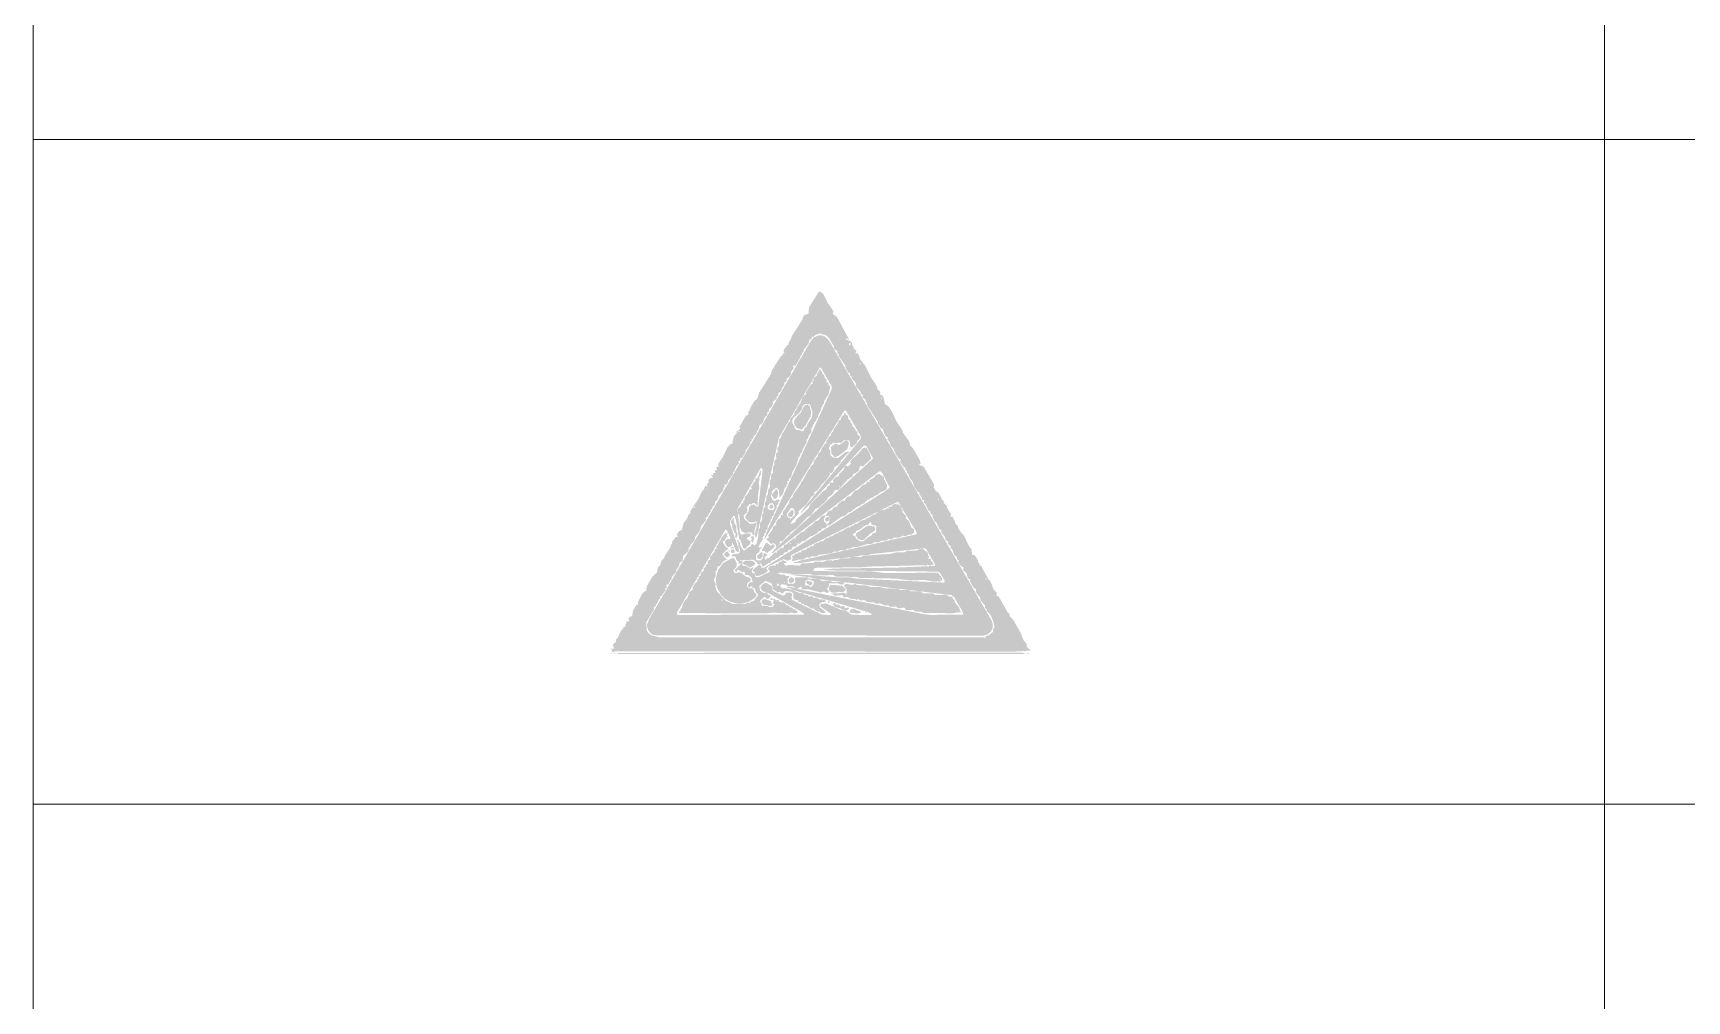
# Model space of a CAD drawing. Header units: metres. Extents: x -1.9 to 50, y -4.7 to 20.4.
# Drawn here: x 34 to 36.736, y -1.626 to -0.024 of the extents above; entities that cross this region are included whole.
import ezdxf

# ---------------------------------------------------------------- set-up
doc = ezdxf.new("R2010")
doc.units = ezdxf.units.M
doc.header["$LTSCALE"] = 0.1
doc.layers.add('LEGENDA', color=7, linetype='Continuous', lineweight=13)
doc.layers.add('SINAL_DEMAIS', color=30, linetype='Continuous', lineweight=25)

# ---------------------------------------------------------------- blocks, each defined once
blk = doc.blocks.new('PICTO_A-3')
at = {"true_color": 0xececbc}
h = blk.add_hatch(color=7, dxfattribs=at)
h.dxf.hatch_style = 1
h.paths.add_polyline_path([(-0.0001, 0.4257), (0.0037, 0.4265), (0.0112, 0.4194), (0.0203, 0.4009), (0.0347, 0.3798), (0.0327, 0.3736), (0.0429, 0.3662), (0.0709, 0.3141), (0.0694, 0.3131), (0.0657, 0.3164), (0.0627, 0.3141), (0.0743, 0.3092), (0.0781, 0.3052), (0.0793, 0.2981), (0.0826, 0.2955), (0.0819, 0.2906), (0.086, 0.2893), (0.0888, 0.2856), (0.0863, 0.2807), (0.093, 0.2794), (0.0979, 0.2657), (0.1096, 0.2509), (0.1246, 0.2212), (0.134, 0.2076), (0.1384, 0.1989), (0.1377, 0.1952), (0.1413, 0.1936), (0.1456, 0.1877), (0.1445, 0.1828), (0.1487, 0.1817), (0.1533, 0.1753), (0.1561, 0.16), (0.1636, 0.1557), (0.1716, 0.1444), (0.1841, 0.1183), (0.1974, 0.0985), (0.1982, 0.0936), (0.2132, 0.0725), (0.2169, 0.0604), (0.2193, 0.0598), (0.2255, 0.0506), (0.2379, 0.029), (0.2406, 0.0192), (0.236, 0.0167), (0.247, 0.013), (0.2604, -0.0093), (0.2724, -0.0304), (0.2709, -0.0366), (0.2736, -0.039), (0.2741, -0.0428), (0.2836, -0.0502), (0.2916, -0.0663), (0.295, -0.0688), (0.2954, -0.0737), (0.3021, -0.0799), (0.3028, -0.0849), (0.3125, -0.0998), (0.311, -0.1062), (0.3162, -0.1059), (0.3243, -0.1245), (0.3284, -0.1274), (0.329, -0.132), (0.3358, -0.143), (0.3429, -0.1506), (0.3548, -0.1753), (0.3607, -0.1828), (0.3625, -0.1964), (0.368, -0.1967), (0.3762, -0.2088), (0.3765, -0.2138), (0.3804, -0.2175), (0.3786, -0.2212), (0.3829, -0.2211), (0.3996, -0.2522), (0.4059, -0.2596), (0.4136, -0.2794), (0.4208, -0.2856), (0.4197, -0.2931), (0.425, -0.2946), (0.4449, -0.3301), (0.4499, -0.3352), (0.4514, -0.3414), (0.4587, -0.3488), (0.4763, -0.3798), (0.4845, -0.3994), (0.4916, -0.4071), (0.4912, -0.4108), (0.4945, -0.4182), (0.4994, -0.4188), (0.4994, -0.4226), (0.4622, -0.4251), (-0.4758, -0.4243), (-0.4833, -0.4248), (-0.487, -0.4278), (-0.4909, -0.4182), (-0.4836, -0.4182), (-0.4872, -0.4095), (-0.4833, -0.404), (-0.4796, -0.4033), (-0.4798, -0.3971), (-0.4746, -0.391), (-0.4687, -0.3773), (-0.4624, -0.3711), (-0.4614, -0.3662), (-0.4563, -0.3662), (-0.4572, -0.3625), (-0.4543, -0.3538), (-0.4477, -0.3525), (-0.4507, -0.3476), (-0.4461, -0.3422), (-0.4412, -0.3414), (-0.4394, -0.3278), (-0.4312, -0.3149), (-0.4273, -0.3141), (-0.4275, -0.3079), (-0.4174, -0.2881), (-0.4139, -0.2839), (-0.407, -0.2807), (-0.4083, -0.277), (-0.4052, -0.2682), (-0.393, -0.2472), (-0.3829, -0.2381), (-0.3803, -0.2249), (-0.375, -0.2212), (-0.3719, -0.21), (-0.3657, -0.2038), (-0.3644, -0.1989), (-0.3511, -0.1791), (-0.3499, -0.1729), (-0.3469, -0.1704), (-0.3467, -0.1654), (-0.3383, -0.1539), (-0.3338, -0.1543), (-0.3354, -0.1481), (-0.3309, -0.1409), (-0.3234, -0.1371), (-0.3202, -0.1221), (-0.311, -0.1097), (-0.3086, -0.1022), (-0.3042, -0.0985), (-0.3027, -0.0911), (-0.2839, -0.0626), (-0.2763, -0.0457), (-0.2728, -0.0428), (-0.2677, -0.0324), (-0.2639, -0.036), (-0.2641, -0.0291), (-0.2602, -0.0254), (-0.2615, -0.0196), (-0.2565, -0.0152), (-0.2512, -0.0143), (-0.2515, -0.0107), (-0.2553, -0.0089), (-0.2503, -0.0073), (-0.2491, -0.0028), (-0.2441, -0.0028), (-0.2458, 0.0031), (-0.2405, 0.0056), (-0.2429, 0.0108), (-0.2367, 0.0129), (-0.238, 0.0192), (-0.2279, 0.0328), (-0.2163, 0.0576), (-0.2094, 0.065), (-0.2045, 0.0664), (-0.2014, 0.0836), (-0.1946, 0.0911), (-0.1945, 0.0951), (-0.1859, 0.1015), (-0.1873, 0.1072), (-0.1728, 0.132), (-0.1662, 0.1357), (-0.1673, 0.1408), (-0.1622, 0.1481), (-0.1606, 0.1543), (-0.1524, 0.1676), (-0.1456, 0.1729), (-0.1414, 0.1865), (-0.1134, 0.2311), (-0.1126, 0.2361), (-0.1042, 0.2509), (-0.0892, 0.2738), (-0.0859, 0.2757), (-0.0855, 0.2796), (-0.0809, 0.2807), (-0.0832, 0.2831), (-0.0824, 0.2893), (-0.0743, 0.2997), (-0.0716, 0.3005), (-0.0713, 0.3055), (-0.0658, 0.3141), (-0.0644, 0.3201), (-0.039, 0.36), (-0.0376, 0.3662), (-0.0335, 0.3714), (-0.0248, 0.3734), (-0.0231, 0.3897)])
h.paths.add_polyline_path([(0.0012, 0.3272), (-0.0087, 0.3231), (-0.0112, 0.32), (-0.0161, 0.3198), (-0.0178, 0.3141), (-0.0223, 0.3123), (-0.0244, 0.303), (-0.0363, 0.2881), (-0.0361, 0.2844), (-0.0392, 0.2819), (-0.04, 0.277), (-0.0432, 0.2745), (-0.0442, 0.2695), (-0.0551, 0.2509), (-0.061, 0.2509), (-0.0595, 0.2448), (-0.0657, 0.2365), (-0.0657, 0.2323), (-0.0696, 0.2249), (-0.0753, 0.2212), (-0.0768, 0.2137), (-0.0818, 0.2112), (-0.0811, 0.2063), (-0.0873, 0.1976), (-0.0891, 0.1914), (-0.0957, 0.1853), (-0.0955, 0.1803), (-0.0993, 0.1778), (-0.0995, 0.1729), (-0.1092, 0.1654), (-0.1078, 0.1617), (-0.1108, 0.1555), (-0.1177, 0.1479), (-0.1178, 0.1431), (-0.1222, 0.1406), (-0.1214, 0.1353), (-0.1282, 0.1283), (-0.1329, 0.1159), (-0.1403, 0.1097), (-0.1433, 0.0985), (-0.1467, 0.096), (-0.1475, 0.0911), (-0.1548, 0.0824), (-0.1554, 0.0787), (-0.1596, 0.0762), (-0.1587, 0.0725), (-0.1624, 0.07), (-0.1623, 0.0651), (-0.1727, 0.0514), (-0.1733, 0.0465), (-0.1816, 0.0328), (-0.1869, 0.0316), (-0.1845, 0.0279), (-0.1906, 0.0242), (-0.1884, 0.02), (-0.1945, 0.0143), (-0.1997, 0.0019), (-0.2032, -0.0019), (-0.2033, -0.0056), (-0.2107, -0.0169), (-0.2144, -0.0195), (-0.2144, -0.0242), (-0.2193, -0.0302), (-0.224, -0.0304), (-0.2219, -0.0353), (-0.2255, -0.0381), (-0.2255, -0.0432), (-0.2373, -0.0576), (-0.2374, -0.0613), (-0.2413, -0.0675), (-0.2458, -0.0713), (-0.2449, -0.0762), (-0.2517, -0.0836), (-0.2516, -0.0874), (-0.2559, -0.0898), (-0.2553, -0.0948), (-0.259, -0.097), (-0.2628, -0.1059), (-0.2679, -0.1084), (-0.2664, -0.1137), (-0.278, -0.1283), (-0.2813, -0.1394), (-0.2927, -0.1543), (-0.2923, -0.158), (-0.2966, -0.1654), (-0.3042, -0.1729), (-0.3036, -0.1769), (-0.3081, -0.1791), (-0.3073, -0.1842), (-0.3118, -0.1914), (-0.3202, -0.1976), (-0.3221, -0.21), (-0.33, -0.2162), (-0.3295, -0.2212), (-0.3364, -0.2311), (-0.3371, -0.2364), (-0.3482, -0.2499), (-0.3482, -0.2546), (-0.3515, -0.2571), (-0.3556, -0.266), (-0.3607, -0.267), (-0.3595, -0.2732), (-0.3625, -0.2757), (-0.3632, -0.2807), (-0.3715, -0.2931), (-0.3755, -0.295), (-0.3746, -0.2993), (-0.3785, -0.3017), (-0.3817, -0.3105), (-0.3852, -0.3141), (-0.3854, -0.3178), (-0.3903, -0.3197), (-0.3892, -0.3253), (-0.4076, -0.355), (-0.4071, -0.3748), (-0.4018, -0.3823), (-0.3953, -0.3865), (-0.3779, -0.3911), (0.3891, -0.3911), (0.3941, -0.3929), (0.3943, -0.3885), (0.4015, -0.3865), (0.4112, -0.3786), (0.4115, -0.3724), (0.4148, -0.3686), (0.4143, -0.36), (0.4085, -0.3439), (0.404, -0.3358), (0.3965, -0.3291), (0.3964, -0.3253), (0.3925, -0.3216), (0.393, -0.3166), (0.3817, -0.3031), (0.3818, -0.298), (0.3709, -0.2844), (0.3715, -0.277), (0.368, -0.276), (0.3631, -0.2696), (0.3572, -0.2584), (0.3579, -0.2546), (0.3519, -0.251), (0.3487, -0.2398), (0.3408, -0.2323), (0.3419, -0.2261), (0.3339, -0.2212), (0.3298, -0.2138), (0.3301, -0.2088), (0.3259, -0.2063), (0.3269, -0.2026), (0.3193, -0.1952), (0.3151, -0.1828), (0.311, -0.1807), (0.3116, -0.1766), (0.3045, -0.1691), (0.306, -0.1654), (0.2999, -0.162), (0.2981, -0.1543), (0.2894, -0.1431), (0.29, -0.138), (0.2851, -0.1357), (0.2777, -0.1196), (0.2739, -0.1171), (0.2688, -0.1059), (0.269, -0.1022), (0.2631, -0.0985), (0.2644, -0.0948), (0.2591, -0.0911), (0.2513, -0.075), (0.2478, -0.0729), (0.2488, -0.0675), (0.2441, -0.0656), (0.2436, -0.0613), (0.2374, -0.0527), (0.2373, -0.0489), (0.2331, -0.0465), (0.2257, -0.0353), (0.222, -0.0242), (0.2144, -0.014), (0.2113, -0.0043), (0.2075, -0.0019), (0.2082, 0.0027), (0.2036, 0.0056), (0.2045, 0.0105), (0.2007, 0.0109), (0.192, 0.0242), (0.1938, 0.0304), (0.1895, 0.0304), (0.1809, 0.0427), (0.1809, 0.0465), (0.1772, 0.0502), (0.1778, 0.0539), (0.17, 0.0613), (0.1659, 0.0725), (0.1621, 0.0762), (0.1634, 0.0812), (0.1598, 0.0824), (0.156, 0.0874), (0.1508, 0.101), (0.1437, 0.1058), (0.1434, 0.1097), (0.1398, 0.1134), (0.14, 0.1171), (0.1139, 0.158), (0.1146, 0.1617), (0.1103, 0.1654), (0.1103, 0.1699), (0.1028, 0.1766), (0.1041, 0.1824), (0.0991, 0.1838), (0.0988, 0.189), (0.0877, 0.2026), (0.0875, 0.2088), (0.0849, 0.2138), (0.0775, 0.2212), (0.0777, 0.2249), (0.0736, 0.2286), (0.0739, 0.2323), (0.0694, 0.2354), (0.0628, 0.2472), (0.0631, 0.2509), (0.0471, 0.2732), (0.0467, 0.2782), (0.0436, 0.2807), (0.0439, 0.2856), (0.0359, 0.2911), (0.0355, 0.2968), (0.0248, 0.3153), (0.0149, 0.3246), (0.0099, 0.3242), (0.0062, 0.327)], flags=16)
h.paths.add_polyline_path([(0.0731, 0.3044), (0.0707, 0.3017), (0.0719, 0.2991), (0.076, 0.3017), (0.0757, 0.3042)], flags=16)
h.paths.add_polyline_path([(-0.2949, -0.0816), (-0.2957, -0.0836), (-0.2937, -0.0857), (-0.2922, -0.0824)], flags=16)
h.paths.add_polyline_path([(-0.1909, 0.096), (-0.1884, 0.0964), (-0.1865, 0.0948), (-0.1896, 0.0936)], flags=16)
h.paths.add_polyline_path([(0.0967, 0.2574), (0.0962, 0.2546), (0.0991, 0.2546), (0.0989, 0.2571)], flags=16)
h.paths.add_polyline_path([(0.3941, -0.2505), (0.3941, -0.2539), (0.3965, -0.2549), (0.3969, -0.2534)], flags=16)
h.paths.add_polyline_path([(0.1487, 0.1761), (0.147, 0.1741), (0.1487, 0.1723), (0.1499, 0.1741)], flags=16)
h.paths.add_polyline_path([(-0.2639, -0.041), (-0.2668, -0.0415), (-0.2639, -0.0429)], flags=16)
h.paths.add_polyline_path([(0.2825, -0.0635), (0.2817, -0.0651), (0.2825, -0.0663), (0.2842, -0.0651)], flags=16)
h.paths.add_polyline_path([(-0.2284, 0.0254), (-0.2312, 0.0242), (-0.228, 0.0242)], flags=16)
h.paths.add_polyline_path([(-0.0005, 0.2398), (0.0037, 0.243), (0.0047, 0.2385), (0.0083, 0.2361), (0.0087, 0.2315), (0.0124, 0.2287), (0.0131, 0.2237), (0.0185, 0.2175), (0.0177, 0.2125), (0.0224, 0.2113), (0.0229, 0.2051), (0.0272, 0.2026), (0.0232, 0.184), (0.0123, 0.1667), (0.0124, 0.1617), (0.0081, 0.158), (0.0085, 0.1543), (0.0057, 0.1518), (0.0049, 0.1456), (-0.0021, 0.1332), (-0.0024, 0.1283), (-0.0058, 0.1258), (-0.0062, 0.1208), (-0.0106, 0.1171), (-0.0182, 0.0998), (-0.0173, 0.0948), (-0.0252, 0.0836), (-0.0246, 0.0799), (-0.0285, 0.0762), (-0.0286, 0.07), (-0.0391, 0.0514), (-0.0396, 0.0465), (-0.0434, 0.0428), (-0.0434, 0.039), (-0.0469, 0.0353), (-0.0545, 0.013), (-0.0618, 0.0019), (-0.0658, -0.013), (-0.0708, -0.0167), (-0.0706, -0.0206), (-0.0755, -0.0229), (-0.0734, -0.0279), (-0.0768, -0.0316), (-0.0768, -0.0357), (-0.0805, -0.0378), (-0.0852, -0.0527), (-0.0929, -0.0615), (-0.0947, -0.0428), (-0.1004, -0.0368), (-0.1115, -0.0465), (-0.1109, -0.0502), (-0.1138, -0.0564), (-0.109, -0.0672), (-0.1041, -0.069), (-0.0954, -0.0645), (-0.0919, -0.0688), (-0.0954, -0.0714), (-0.0955, -0.0762), (-0.0996, -0.0787), (-0.0999, -0.0861), (-0.1063, -0.0973), (-0.1062, -0.1022), (-0.1115, -0.1059), (-0.1104, -0.1097), (-0.1142, -0.1121), (-0.114, -0.1177), (-0.1211, -0.1283), (-0.1213, -0.1357), (-0.1254, -0.1382), (-0.1252, -0.1436), (-0.1293, -0.1456), (-0.1286, -0.1506), (-0.1328, -0.1543), (-0.1323, -0.1592), (-0.1427, -0.1766), (-0.1413, -0.1796), (-0.1341, -0.1766), (-0.1394, -0.184), (-0.1411, -0.1902), (-0.1462, -0.1932), (-0.1485, -0.1976), (-0.1476, -0.2088), (-0.1363, -0.2094), (-0.1318, -0.2026), (-0.1301, -0.1913), (-0.1264, -0.1938), (-0.1214, -0.1939), (-0.1216, -0.1964), (-0.128, -0.2026), (-0.1283, -0.2063), (-0.1264, -0.2077), (-0.1227, -0.2046), (-0.1173, -0.2038), (-0.1041, -0.19), (-0.0989, -0.1914), (-0.0987, -0.1865), (-0.0929, -0.184), (-0.0901, -0.1791), (-0.0843, -0.181), (-0.0818, -0.1725), (-0.0771, -0.1716), (-0.0595, -0.1567), (-0.0558, -0.1582), (-0.055, -0.1543), (-0.0451, -0.1456), (-0.0409, -0.1421), (-0.0372, -0.142), (-0.0223, -0.1283), (-0.0186, -0.1281), (-0.0075, -0.1159), (-0.0025, -0.1158), (0.0068, -0.1047), (0.0168, -0.1022), (0.022, -0.0936), (0.031, -0.0898), (0.0372, -0.0826), (0.0425, -0.0824), (0.0446, -0.078), (0.0556, -0.0675), (0.062, -0.069), (0.0619, -0.0651), (0.0665, -0.0601), (0.0706, -0.0575), (0.0743, -0.0579), (0.085, -0.0452), (0.0942, -0.0409), (0.1041, -0.0308), (0.109, -0.0304), (0.1152, -0.0229), (0.1202, -0.0246), (0.1187, -0.0204), (0.1301, -0.0136), (0.1338, -0.008), (0.1425, -0.0048), (0.1537, -0.0123), (0.1543, -0.018), (0.161, -0.0304), (0.1614, -0.039), (0.1561, -0.044), (0.145, -0.0483), (0.1375, -0.0553), (0.1338, -0.0556), (0.1264, -0.0615), (0.1214, -0.0621), (0.1191, -0.0663), (0.114, -0.0647), (0.1149, -0.0688), (0.1103, -0.0701), (0.1078, -0.0739), (0.0991, -0.0778), (0.0967, -0.081), (0.0917, -0.082), (0.0743, -0.0949), (0.0694, -0.0961), (0.0632, -0.1028), (0.0515, -0.1072), (0.026, -0.1261), (0.0211, -0.1263), (0.0149, -0.1332), (0.0087, -0.1333), (0.0037, -0.1398), (-0.0012, -0.1411), (-0.0033, -0.1444), (-0.0157, -0.1518), (-0.0198, -0.1524), (-0.0335, -0.1634), (-0.0409, -0.1646), (-0.0446, -0.1702), (-0.0511, -0.1691), (-0.0511, -0.1729), (-0.0558, -0.1773), (-0.0626, -0.1766), (-0.0623, -0.1803), (-0.0669, -0.1851), (-0.0712, -0.184), (-0.0743, -0.189), (-0.0818, -0.1909), (-0.0848, -0.1964), (-0.0905, -0.1973), (-0.0967, -0.2038), (-0.1004, -0.2033), (-0.1041, -0.2078), (-0.1115, -0.2105), (-0.1152, -0.2156), (-0.119, -0.2158), (-0.1276, -0.2222), (-0.1338, -0.2241), (-0.1363, -0.216), (-0.1413, -0.2193), (-0.1437, -0.2188), (-0.1505, -0.21), (-0.1561, -0.2078), (-0.1859, -0.2092), (-0.1871, -0.2102), (-0.1811, -0.2113), (-0.1803, -0.2224), (-0.171, -0.2231), (-0.1623, -0.2292), (-0.1549, -0.225), (-0.1549, -0.2285), (-0.1583, -0.2323), (-0.1575, -0.2398), (-0.1524, -0.2391), (-0.15, -0.2485), (-0.1425, -0.2493), (-0.1152, -0.2362), (-0.1205, -0.2286), (-0.116, -0.2237), (-0.1078, -0.2212), (-0.1022, -0.2224), (-0.1016, -0.2172), (-0.0967, -0.2189), (-0.0942, -0.2131), (-0.0892, -0.2123), (-0.0855, -0.2087), (-0.0738, -0.2138), (-0.0826, -0.2162), (-0.0825, -0.2187), (-0.0781, -0.2218), (-0.0669, -0.2199), (-0.0458, -0.2218), (-0.0397, -0.2161), (-0.0149, -0.2158), (-0.0087, -0.2123), (0.0112, -0.213), (0.0186, -0.209), (0.0297, -0.2088), (0.0335, -0.2107), (0.0372, -0.2081), (0.0446, -0.2081), (0.052, -0.2049), (0.0719, -0.2044), (0.0781, -0.2011), (0.0979, -0.2015), (0.1066, -0.1983), (0.1722, -0.1936), (0.1822, -0.1903), (0.202, -0.1904), (0.2094, -0.1866), (0.2305, -0.1863), (0.2379, -0.1825), (0.2466, -0.1826), (0.2577, -0.1914), (0.2576, -0.1976), (0.2604, -0.2001), (0.2587, -0.2063), (0.2652, -0.2056), (0.2645, -0.21), (0.2692, -0.2138), (0.2714, -0.2206), (0.2677, -0.2194), (0.2639, -0.2225), (0.2577, -0.2196), (0.2528, -0.2221), (0.2491, -0.2208), (0.1177, -0.224), (0.0979, -0.226), (-0.0025, -0.2264), (-0.0099, -0.2279), (-0.0138, -0.2323), (-0.0112, -0.2345), (0.0012, -0.2348), (0.1214, -0.235), (0.1574, -0.2393), (0.2813, -0.2384), (0.291, -0.2509), (0.2911, -0.2559), (0.2862, -0.2599), (0.28, -0.2586), (0.2739, -0.2601), (0.2515, -0.256), (0.2119, -0.2563), (0.1809, -0.2524), (0.0967, -0.2507), (0.0892, -0.2487), (0.0384, -0.2474), (0.0335, -0.244), (-0.0112, -0.2451), (-0.0211, -0.2413), (-0.0657, -0.2412), (-0.0917, -0.2383), (-0.0976, -0.241), (-0.0867, -0.2434), (-0.0818, -0.2421), (-0.0781, -0.2464), (-0.0702, -0.246), (-0.0699, -0.2485), (-0.0741, -0.2534), (-0.0741, -0.2633), (-0.0719, -0.2648), (-0.0582, -0.2644), (-0.0557, -0.2596), (-0.057, -0.2509), (-0.0545, -0.2494), (-0.026, -0.2492), (-0.0223, -0.2527), (0, -0.2532), (0.0074, -0.2581), (0.026, -0.2569), (0.0322, -0.2606), (0.0582, -0.2608), (0.0603, -0.2633), (0.0558, -0.2671), (0.0434, -0.2632), (0.0242, -0.2633), (0.0235, -0.2702), (0.0191, -0.277), (0.0238, -0.2819), (0.0223, -0.2857), (0.0198, -0.2865), (0.0112, -0.2827), (0.005, -0.2854), (-0.0223, -0.2783), (-0.0409, -0.2775), (-0.0404, -0.2732), (-0.0421, -0.2715), (-0.0483, -0.2748), (-0.0558, -0.2746), (-0.0607, -0.271), (-0.0743, -0.2709), (-0.0781, -0.2662), (-0.0818, -0.2673), (-0.0855, -0.2651), (-0.0922, -0.2683), (-0.088, -0.2751), (-0.0719, -0.2763), (-0.0458, -0.2862), (-0.0375, -0.2869), (-0.0347, -0.2903), (-0.026, -0.2916), (-0.0235, -0.2951), (-0.0161, -0.2942), (-0.0124, -0.2975), (-0.0037, -0.2978), (0.0012, -0.3014), (0.0136, -0.3022), (0.0171, -0.3067), (0.0074, -0.3081), (0.0002, -0.3141), (0.0037, -0.3214), (0.0153, -0.3302), (0.0157, -0.3327), (0.0136, -0.3341), (0.005, -0.3336), (0.0012, -0.3307), (-0.0037, -0.3303), (-0.0132, -0.3228), (-0.0186, -0.323), (-0.0285, -0.3157), (-0.0338, -0.3154), (-0.036, -0.3116), (-0.0409, -0.3118), (-0.0435, -0.3079), (-0.0484, -0.3079), (-0.05, -0.3055), (-0.0485, -0.303), (-0.0545, -0.3031), (-0.0605, -0.2993), (-0.06, -0.2881), (-0.0657, -0.283), (-0.0793, -0.2816), (-0.0867, -0.2883), (-0.0917, -0.2841), (-0.0967, -0.2854), (-0.109, -0.277), (-0.1099, -0.2683), (-0.1128, -0.263), (-0.1264, -0.2578), (-0.1408, -0.2695), (-0.1391, -0.2807), (-0.1301, -0.2865), (-0.1221, -0.2869), (-0.119, -0.2909), (-0.1152, -0.2907), (-0.1139, -0.2943), (-0.1178, -0.2993), (-0.1214, -0.3004), (-0.1253, -0.2993), (-0.1254, -0.2955), (-0.1301, -0.2965), (-0.1398, -0.3055), (-0.136, -0.3104), (-0.1351, -0.3162), (-0.1214, -0.3171), (-0.1152, -0.3201), (-0.1092, -0.3191), (-0.1051, -0.3141), (-0.1089, -0.3104), (-0.1068, -0.3042), (-0.1078, -0.3022), (-0.114, -0.3036), (-0.1151, -0.3005), (-0.1128, -0.2979), (-0.1078, -0.3009), (-0.1041, -0.2994), (-0.1016, -0.3046), (-0.0967, -0.302), (-0.0929, -0.3077), (-0.0818, -0.3093), (-0.0756, -0.3154), (-0.0702, -0.3166), (-0.0669, -0.3213), (-0.0632, -0.3204), (-0.0607, -0.3249), (-0.0558, -0.3245), (-0.0548, -0.3278), (-0.0508, -0.3291), (-0.0501, -0.3327), (-0.0558, -0.3348), (-0.0644, -0.3328), (-0.0743, -0.3348), (-0.1066, -0.3329), (-0.1264, -0.3345), (-0.3309, -0.334), (-0.3309, -0.3304), (-0.3264, -0.329), (-0.3275, -0.3253), (-0.3244, -0.3228), (-0.3207, -0.3104), (-0.3101, -0.2968), (-0.3061, -0.2844), (-0.2981, -0.2782), (-0.2983, -0.2732), (-0.2912, -0.2619), (-0.2876, -0.2596), (-0.2876, -0.2546), (-0.2842, -0.2522), (-0.2837, -0.2472), (-0.2785, -0.2447), (-0.28, -0.2396), (-0.2715, -0.2336), (-0.2726, -0.2278), (-0.2671, -0.2249), (-0.2683, -0.2212), (-0.2636, -0.2187), (-0.2615, -0.2094), (-0.2564, -0.2076), (-0.2577, -0.2018), (-0.2466, -0.189), (-0.2466, -0.1839), (-0.2416, -0.1815), (-0.2428, -0.1766), (-0.2386, -0.1729), (-0.2356, -0.1654), (-0.2318, -0.1617), (-0.2317, -0.1579), (-0.2218, -0.1454), (-0.2153, -0.1456), (-0.2178, -0.1518), (-0.2139, -0.1543), (-0.2193, -0.1553), (-0.2219, -0.1617), (-0.2278, -0.1654), (-0.22, -0.1778), (-0.2156, -0.1793), (-0.2141, -0.1828), (-0.2193, -0.1853), (-0.2284, -0.1952), (-0.2213, -0.2038), (-0.2164, -0.2063), (-0.2268, -0.2123), (-0.234, -0.2224), (-0.2392, -0.2237), (-0.2405, -0.2323), (-0.2441, -0.2349), (-0.244, -0.2472), (-0.2482, -0.2546), (-0.2442, -0.2646), (-0.2444, -0.272), (-0.2414, -0.2819), (-0.2206, -0.3044), (-0.2032, -0.3126), (-0.1747, -0.3127), (-0.1685, -0.3097), (-0.1623, -0.3097), (-0.1599, -0.3059), (-0.1549, -0.306), (-0.1432, -0.2918), (-0.1493, -0.2831), (-0.1512, -0.2759), (-0.1584, -0.2732), (-0.1559, -0.2683), (-0.1636, -0.2739), (-0.168, -0.2695), (-0.1636, -0.2609), (-0.1563, -0.2608), (-0.1595, -0.2497), (-0.1673, -0.2439), (-0.1747, -0.244), (-0.1747, -0.2385), (-0.1772, -0.2358), (-0.1822, -0.2376), (-0.1859, -0.2335), (-0.1921, -0.2319), (-0.1937, -0.2323), (-0.1933, -0.2372), (-0.1982, -0.2348), (-0.1983, -0.2321), (-0.1841, -0.2175), (-0.1871, -0.216), (-0.1896, -0.2192), (-0.1896, -0.2125), (-0.1945, -0.2088), (-0.197, -0.2004), (-0.2057, -0.1995), (-0.2065, -0.1976), (-0.2032, -0.195), (-0.1896, -0.1933), (-0.1873, -0.1914), (-0.1864, -0.1828), (-0.1905, -0.1766), (-0.1899, -0.1667), (-0.1939, -0.1642), (-0.1921, -0.1609), (-0.1891, -0.1617), (-0.1896, -0.1655), (-0.1857, -0.1667), (-0.1867, -0.1729), (-0.18, -0.184), (-0.176, -0.1862), (-0.1673, -0.1785), (-0.1613, -0.1766), (-0.1598, -0.1716), (-0.1561, -0.1705), (-0.1524, -0.1744), (-0.1469, -0.1691), (-0.1433, -0.153), (-0.1427, -0.1357), (-0.139, -0.132), (-0.1389, -0.1208), (-0.1357, -0.1171), (-0.1336, -0.1072), (-0.1346, -0.1022), (-0.1315, -0.0985), (-0.1307, -0.0874), (-0.1263, -0.0812), (-0.1279, -0.0737), (-0.1245, -0.0688), (-0.124, -0.0576), (-0.12, -0.0527), (-0.1198, -0.0428), (-0.1156, -0.0353), (-0.1165, -0.0204), (-0.1129, -0.0167), (-0.1126, -0.0056), (-0.1081, -0.0019), (-0.1081, 0.0118), (-0.1049, 0.0167), (-0.1051, 0.0266), (-0.1004, 0.0302), (-0.1016, 0.0425), (-0.0969, 0.0465), (-0.0981, 0.0564), (-0.0942, 0.0617), (-0.0941, 0.0762), (-0.0905, 0.0799), (-0.0867, 0.0911), (-0.083, 0.0947), (-0.0718, 0.1171), (-0.0686, 0.1196), (-0.0682, 0.1249), (-0.058, 0.1357), (-0.0572, 0.1431), (-0.0528, 0.1468), (-0.0527, 0.1506), (-0.0428, 0.1642), (-0.0381, 0.1766), (-0.0335, 0.1823), (-0.0293, 0.184), (-0.0307, 0.1877), (-0.0195, 0.2063), (-0.0139, 0.2088), (-0.0161, 0.2139), (-0.0123, 0.2162), (-0.0119, 0.2212), (-0.0044, 0.2286), (-0.005, 0.2326), (0, 0.2361)])
h.paths.add_polyline_path([(-0.0322, 0.1607), (-0.0387, 0.1555), (-0.0401, 0.1481), (-0.0471, 0.1386), (-0.0589, 0.1283), (-0.0631, 0.1221), (-0.0618, 0.1134), (-0.0583, 0.1097), (-0.0571, 0.1035), (-0.052, 0.0986), (-0.0458, 0.0988), (-0.0409, 0.096), (-0.0358, 0.0973), (-0.0347, 0.1025), (-0.0287, 0.1072), (-0.027, 0.1134), (-0.0159, 0.1295), (-0.0156, 0.1444), (-0.0208, 0.1592)], flags=16)
h.paths.add_polyline_path([(-0.026, -0.2542), (-0.0319, -0.2584), (-0.032, -0.2695), (-0.026, -0.2681), (-0.0186, -0.2727), (-0.0128, -0.267), (-0.012, -0.2584)], flags=16)
h.paths.add_polyline_path([(-0.1165, -0.0747), (-0.121, -0.0812), (-0.1205, -0.0874), (-0.1152, -0.0903), (-0.1078, -0.0902), (-0.1051, -0.0861), (-0.1058, -0.0787), (-0.109, -0.0743)], flags=16)
h.paths.add_polyline_path([(0.017, -0.1035), (0.0252, -0.1059), (0.0246, -0.1183), (0.0186, -0.1251), (0.0161, -0.1198), (0.0121, -0.1171), (0.012, -0.1097)], flags=16)
h.paths.add_polyline_path([(-0.0967, -0.2631), (-0.0994, -0.267), (-0.0979, -0.2697), (-0.0939, -0.2683)], flags=16)
h.paths.add_polyline_path([(-0.228, -0.3016), (-0.2299, -0.303), (-0.228, -0.3045), (-0.2261, -0.303)], flags=16)
h.paths.add_polyline_path([(-0.0669, -0.1676), (-0.0683, -0.1691), (-0.0682, -0.1706), (-0.0653, -0.1691)], flags=16)
h.paths.add_polyline_path([(-0.0818, -0.2603), (-0.0832, -0.2621), (-0.0818, -0.2631), (-0.0803, -0.2621)], flags=16)
h.paths.add_polyline_path([(0.2862, -0.2527), (0.285, -0.2546), (0.2862, -0.2556), (0.2877, -0.2546)], flags=16)
h.paths.add_polyline_path([(-0.1413, -0.212), (-0.1437, -0.2138), (-0.1407, -0.2138)], flags=16)
h.paths.add_polyline_path([(0, -0.3239), (-0.0008, -0.3253), (0, -0.3258), (0.0011, -0.3253)], flags=16)
h.paths.add_polyline_path([(-0.1152, -0.2434), (-0.1159, -0.2447), (-0.1152, -0.2461), (-0.1146, -0.2447)], flags=16)
h.paths.add_polyline_path([(0.0593, 0.1394), (0.0637, 0.1394), (0.0634, 0.1357), (0.0682, 0.1328), (0.0706, 0.1239), (0.0749, 0.1208), (0.0753, 0.1159), (0.0794, 0.1134), (0.0786, 0.1097), (0.0855, 0.1019), (0.087, 0.0973), (0.0907, 0.0948), (0.0908, 0.0898), (0.0973, 0.0824), (0.0948, 0.0762), (0.0911, 0.0737), (0.0902, 0.0688), (0.0867, 0.065), (0.0768, 0.0569), (0.0736, 0.0626), (0.0729, 0.0725), (0.0706, 0.0745), (0.0595, 0.0746), (0.052, 0.0674), (0.0483, 0.0691), (0.0384, 0.0674), (0.0335, 0.0695), (0.0297, 0.0643), (0.0241, 0.0651), (0.0267, 0.0626), (0.0233, 0.0551), (0.0273, 0.0502), (0.0273, 0.039), (0.0347, 0.0335), (0.0458, 0.033), (0.0632, 0.0469), (0.0706, 0.0479), (0.0717, 0.0465), (0.057, 0.0328), (0.0556, 0.0291), (0.0516, 0.0279), (0.0523, 0.0242), (0.0458, 0.0163), (0.0372, 0.0112), (0.0349, 0.0031), (0.031, -0.0022), (0.0285, -0.0033), (0.0251, -0.0006), (0.0271, -0.0056), (0.0161, -0.0209), (0.0062, -0.0304), (-0.0033, -0.044), (-0.0105, -0.0477), (-0.0104, -0.0539), (-0.0173, -0.0585), (-0.0287, -0.0762), (-0.0483, -0.0936), (-0.0473, -0.0985), (-0.0633, -0.1159), (-0.0669, -0.1241), (-0.0554, -0.1183), (-0.0533, -0.1127), (-0.0244, -0.0861), (-0.0198, -0.076), (0.0099, -0.046), (0.0186, -0.0407), (0.0192, -0.0353), (0.0257, -0.0316), (0.0257, -0.0279), (0.0285, -0.0247), (0.0347, -0.0261), (0.0333, -0.0204), (0.0359, -0.0167), (0.0409, -0.0118), (0.0471, -0.0103), (0.0473, -0.0056), (0.0578, 0.0043), (0.062, 0.0137), (0.0657, 0.0146), (0.0682, 0.0123), (0.0755, 0.018), (0.0743, 0.0231), (0.0768, 0.0284), (0.0917, 0.0416), (0.1041, 0.0565), (0.1122, 0.0576), (0.1202, 0.0436), (0.1238, 0.0316), (0.1041, 0.0122), (0.0991, 0.0148), (0.0961, 0.0105), (0.0958, 0.0043), (0.0891, -0.0019), (0.0818, -0.0049), (0.0794, -0.0105), (0.0682, -0.0182), (0.0458, -0.0431), (0.0397, -0.0423), (0.0299, -0.0551), (0.0211, -0.0604), (0.0198, -0.0651), (0.0124, -0.0728), (0, -0.0844), (-0.0074, -0.0872), (-0.0183, -0.1022), (-0.0273, -0.1073), (-0.052, -0.1331), (-0.0669, -0.1429), (-0.0684, -0.1468), (-0.0756, -0.1518), (-0.0848, -0.1629), (-0.0937, -0.1654), (-0.0918, -0.1691), (-0.1006, -0.1778), (-0.1024, -0.1716), (-0.1078, -0.1682), (-0.1128, -0.1706), (-0.1231, -0.1605), (-0.1235, -0.158), (-0.1179, -0.1555), (-0.12, -0.1506), (-0.1088, -0.1357), (-0.109, -0.1317), (-0.1041, -0.1268), (-0.1001, -0.1258), (-0.1015, -0.1208), (-0.0967, -0.1124), (-0.0899, -0.1084), (-0.0899, -0.1022), (-0.0843, -0.1026), (-0.0858, -0.0985), (-0.0834, -0.0911), (-0.0794, -0.0886), (-0.0781, -0.0837), (-0.0721, -0.0774), (-0.0683, -0.0651), (-0.0618, -0.0589), (-0.0608, -0.0539), (-0.0439, -0.0304), (-0.0423, -0.0242), (-0.0389, -0.0217), (-0.0239, 0.0056), (-0.0206, 0.0081), (-0.0198, 0.013), (-0.0124, 0.0185), (-0.0125, 0.0242), (-0.0022, 0.0378), (-0.0016, 0.0428), (0.0051, 0.0489), (0.0059, 0.0539), (0.0142, 0.0663), (0.0186, 0.0684), (0.0169, 0.0725), (0.0209, 0.0762), (0.0209, 0.0799), (0.0294, 0.0874), (0.0285, 0.0912), (0.0334, 0.0948), (0.0356, 0.1022), (0.0434, 0.1121), (0.0471, 0.1209), (0.0525, 0.1245), (0.052, 0.1285), (0.0602, 0.1357)])
h.paths.add_polyline_path([(-0.0657, -0.0851), (-0.0769, -0.101), (-0.0725, -0.1072), (-0.0682, -0.1097), (-0.0669, -0.1136), (-0.0661, -0.1097), (-0.0565, -0.1022), (-0.0578, -0.0898), (-0.0612, -0.0861)], flags=16)
h.paths.add_polyline_path([(0.0818, 0.0663), (0.0796, 0.0651), (0.0818, 0.064)], flags=16)
h.paths.add_polyline_path([(0.0483, -0.0329), (0.0472, -0.0353), (0.0483, -0.0361), (0.0494, -0.0353)], flags=16)
h.paths.add_polyline_path([(0.1777, -0.0762), (0.1884, -0.0768), (0.1947, -0.0836), (0.1948, -0.0874), (0.1982, -0.0911), (0.1971, -0.0948), (0.2057, -0.1034), (0.2055, -0.1097), (0.2133, -0.1171), (0.2189, -0.132), (0.2244, -0.1357), (0.2255, -0.1436), (0.2194, -0.1481), (0.2119, -0.1486), (0.2057, -0.1518), (0.1983, -0.1511), (0.1896, -0.1556), (0.1772, -0.1552), (0.1735, -0.1595), (0.1636, -0.159), (0.1586, -0.1631), (0.1487, -0.163), (0.14, -0.1667), (0.1314, -0.1661), (0.1264, -0.1701), (0.1128, -0.1711), (0.0905, -0.178), (0.0793, -0.1781), (0.0743, -0.1819), (0.0669, -0.1817), (0.0632, -0.1854), (0.0496, -0.1852), (0.0446, -0.1888), (0.0372, -0.1882), (0.0297, -0.1924), (0, -0.1962), (-0.0062, -0.2), (-0.0173, -0.2), (-0.0223, -0.2036), (-0.0273, -0.2013), (-0.0384, -0.2079), (-0.0483, -0.2078), (-0.062, -0.2112), (-0.0641, -0.21), (-0.0617, -0.2038), (-0.0641, -0.1976), (-0.0595, -0.1987), (-0.0558, -0.1936), (-0.052, -0.1938), (-0.0483, -0.1903), (-0.0434, -0.191), (-0.0411, -0.1865), (-0.0297, -0.1834), (-0.026, -0.1787), (-0.0223, -0.1798), (-0.0186, -0.1751), (-0.0136, -0.1761), (-0.0112, -0.1716), (-0.005, -0.1683), (0, -0.1675), (0.0037, -0.164), (0.0085, -0.1642), (0.0183, -0.1568), (0.0224, -0.1568), (0.026, -0.1527), (0.031, -0.1525), (0.0406, -0.1456), (0.0447, -0.1456), (0.0471, -0.142), (0.0533, -0.1412), (0.0694, -0.1308), (0.0743, -0.131), (0.0768, -0.1274), (0.0818, -0.127), (0.0855, -0.123), (0.0895, -0.1233), (0.0987, -0.1159), (0.1111, -0.1121), (0.1128, -0.1094), (0.119, -0.1082), (0.1264, -0.102), (0.1326, -0.1007), (0.1413, -0.0934), (0.1512, -0.0898), (0.1561, -0.0899), (0.1599, -0.086), (0.166, -0.0877), (0.1636, -0.0836), (0.1705, -0.0824)])
h.paths.add_polyline_path([(0.1227, -0.1182), (0.1152, -0.1253), (0.109, -0.1266), (0.0967, -0.1365), (0.088, -0.1398), (0.0863, -0.1444), (0.0809, -0.1468), (0.0805, -0.1506), (0.0855, -0.1513), (0.0884, -0.158), (0.0967, -0.164), (0.1053, -0.164), (0.1186, -0.153), (0.1239, -0.151), (0.1264, -0.1461), (0.1351, -0.143), (0.1363, -0.1277), (0.1252, -0.1253)], flags=16)
h.paths.add_polyline_path([(0.0625, -0.2646), (0.0805, -0.2674), (0.0855, -0.265), (0.0917, -0.2678), (0.1115, -0.2684), (0.1227, -0.2721), (0.1425, -0.272), (0.1549, -0.2752), (0.1859, -0.2762), (0.1921, -0.2792), (0.2119, -0.2791), (0.2181, -0.2826), (0.2404, -0.2825), (0.2454, -0.287), (0.2701, -0.2872), (0.2751, -0.2915), (0.3011, -0.2904), (0.3086, -0.2954), (0.3167, -0.2955), (0.3162, -0.3005), (0.3209, -0.3027), (0.3209, -0.308), (0.3321, -0.3209), (0.3327, -0.3265), (0.3358, -0.3311), (0.3392, -0.3327), (0.3383, -0.3342), (0.3346, -0.3315), (0.316, -0.3343), (0.2478, -0.3337), (0.2416, -0.3309), (0.2287, -0.3302), (0.223, -0.3269), (0.2057, -0.3264), (0.202, -0.3209), (0.1871, -0.3231), (0.1822, -0.3184), (0.1685, -0.3192), (0.1648, -0.3158), (0.1549, -0.3155), (0.145, -0.311), (0.1351, -0.3118), (0.1289, -0.3086), (0.1152, -0.308), (0.1078, -0.3032), (0.0991, -0.3044), (0.0929, -0.3009), (0.0892, -0.3033), (0.0855, -0.3006), (0.0743, -0.3001), (0.0682, -0.296), (0.0582, -0.2967), (0.0558, -0.2914), (0.0372, -0.293), (0.0335, -0.2897), (0.0252, -0.2881), (0.0595, -0.2863), (0.0644, -0.2876), (0.0662, -0.2906), (0.0655, -0.277), (0.0595, -0.2695)])
h.paths.add_polyline_path([(-0.1389, 0.0019), (-0.1362, 0.0019), (-0.1377, -0.0019), (-0.1366, -0.0056), (-0.141, -0.013), (-0.1401, -0.018), (-0.1422, -0.0266), (-0.1406, -0.0378), (-0.1431, -0.0465), (-0.145, -0.0799), (-0.1524, -0.0737), (-0.1561, -0.0741), (-0.1599, -0.0777), (-0.1648, -0.0758), (-0.1672, -0.0812), (-0.1714, -0.0824), (-0.1689, -0.0874), (-0.1697, -0.0948), (-0.1777, -0.1035), (-0.1764, -0.1109), (-0.1641, -0.1221), (-0.1549, -0.123), (-0.1499, -0.1198), (-0.1475, -0.1219), (-0.1528, -0.1406), (-0.1514, -0.1481), (-0.1549, -0.1504), (-0.1586, -0.1437), (-0.166, -0.1428), (-0.1747, -0.1446), (-0.1826, -0.1406), (-0.1874, -0.1295), (-0.1871, -0.1097), (-0.1883, -0.1022), (-0.191, -0.0985), (-0.1911, -0.0874), (-0.184, -0.0799), (-0.1832, -0.075), (-0.1784, -0.0727), (-0.179, -0.0688), (-0.175, -0.0663), (-0.176, -0.0613), (-0.1651, -0.0477), (-0.1645, -0.0428), (-0.158, -0.0403), (-0.1611, -0.035), (-0.1574, -0.0327), (-0.1562, -0.0279), (-0.1499, -0.0207), (-0.1499, -0.0162), (-0.1442, -0.013)])
h.paths.add_polyline_path([(-0.4732, -0.4281), (0.482, -0.4274), (0.4872, -0.4306), (-0.4776, -0.4306)])
h.paths.add_polyline_path([(-0.2012, -0.1084), (-0.1994, -0.1097), (-0.2012, -0.1134), (-0.1989, -0.1233), (-0.1954, -0.127), (-0.1951, -0.1406), (-0.1918, -0.1468), (-0.1945, -0.1562), (-0.1983, -0.1543), (-0.1963, -0.1468), (-0.2, -0.1431), (-0.2045, -0.1319), (-0.2049, -0.1233), (-0.2086, -0.1208), (-0.2057, -0.1134)])
h.paths.add_polyline_path([(0.0305, -0.3129), (0.0372, -0.3098), (0.0409, -0.3144), (0.0471, -0.3135), (0.0508, -0.318), (0.0595, -0.3169), (0.062, -0.3229), (0.0694, -0.3201), (0.0716, -0.3228), (0.0669, -0.3264), (0.0558, -0.3262), (0.052, -0.3228), (0.0371, -0.3191), (0.0348, -0.3141)])
h.paths.add_polyline_path([(0.0757, -0.3253), (0.0843, -0.3241), (0.088, -0.3274), (0.0967, -0.3287), (0.0994, -0.3327), (0.0917, -0.335), (0.0781, -0.3329), (0.0743, -0.334), (0.0724, -0.329)])
h.paths.add_polyline_path([(-0.1602, -0.153), (-0.1549, -0.1522), (-0.1526, -0.1555), (-0.1561, -0.1685), (-0.1605, -0.1617), (-0.1582, -0.158), (-0.1607, -0.1555)])
h.paths.add_polyline_path([(-0.2095, -0.1803), (-0.2032, -0.1769), (-0.2007, -0.1807), (-0.2084, -0.1815)])
h.paths.add_polyline_path([(0.021, -0.3067), (0.0248, -0.3061), (0.0262, -0.3079), (0.0223, -0.3109)])
h.paths.add_polyline_path([(-0.2137, -0.1853), (-0.2119, -0.1843), (-0.2107, -0.1884), (-0.2131, -0.1885)])
h.paths.add_polyline_path([(0.4913, -0.4306), (0.4946, -0.4281), (0.4964, -0.4306)])
h.paths.add_polyline_path([(-0.4934, -0.4306), (-0.4895, -0.429), (-0.4885, -0.4306)])
h.paths.add_polyline_path([(-0.4848, -0.4306), (-0.482, -0.4286), (-0.4803, -0.4306)])
h.paths.add_polyline_path([(0.0711, 0.0551), (0.0738, 0.0551), (0.0737, 0.0539), (0.0706, 0.053)])
h.paths.add_polyline_path([(0.1102, -0.3315), (0.1126, -0.3327), (0.112, -0.334), (0.109, -0.3331)])
h.paths.add_polyline_path([(0.1847, -0.0737), (0.1871, -0.0736), (0.1859, -0.0757)])
h.paths.add_polyline_path([(-0.2132, -0.2026), (-0.2103, -0.2026), (-0.2119, -0.2039)])
at = {"true_color": 0x1c1c1c}
h = blk.add_hatch(color=7, dxfattribs=at)
h.dxf.hatch_style = 1
h.paths.add_polyline_path([(-0.0009, 0.3228), (0.0062, 0.3231), (0.0149, 0.3196), (0.0242, 0.3104), (0.4075, -0.3501), (0.4109, -0.3587), (0.4106, -0.3699), (0.4064, -0.3778), (0.3978, -0.3849), (0.3891, -0.387), (-0.3792, -0.3869), (-0.3916, -0.3854), (-0.399, -0.3801), (-0.4036, -0.3736), (-0.4064, -0.3625), (-0.4021, -0.3501), (-0.0186, 0.3102), (-0.012, 0.3178)])
h.paths.add_polyline_path([(0.0025, 0.247), (-0.0942, 0.0812), (-0.1475, -0.1553), (-0.1499, -0.155), (-0.1508, -0.1506), (-0.1502, -0.1394), (-0.1471, -0.1307), (-0.1473, -0.1171), (-0.1549, -0.1193), (-0.1648, -0.1187), (-0.1722, -0.111), (-0.1742, -0.1059), (-0.1662, -0.0923), (-0.164, -0.0812), (-0.1537, -0.0767), (-0.1462, -0.0826), (-0.1431, -0.0812), (-0.1329, 0.0043), (-0.1351, 0.0097), (-0.138, 0.0081), (-0.1923, -0.0874), (-0.1864, -0.1456), (-0.1822, -0.1485), (-0.171, -0.1452), (-0.1611, -0.146), (-0.1623, -0.1523), (-0.1696, -0.1555), (-0.1709, -0.158), (-0.1614, -0.1642), (-0.1618, -0.1691), (-0.1747, -0.1824), (-0.1791, -0.1803), (-0.1841, -0.1642), (-0.1883, -0.158), (-0.1964, -0.1121), (-0.1995, -0.1037), (-0.202, -0.1035), (-0.2094, -0.1159), (-0.2103, -0.1221), (-0.1889, -0.184), (-0.1894, -0.189), (-0.1921, -0.1899), (-0.1953, -0.1877), (-0.2045, -0.1668), (-0.2062, -0.1741), (-0.2094, -0.1775), (-0.2156, -0.1773), (-0.2198, -0.1729), (-0.222, -0.1667), (-0.2203, -0.1617), (-0.2156, -0.1583), (-0.2094, -0.1588), (-0.2089, -0.1568), (-0.217, -0.1382), (-0.2206, -0.1363), (-0.3353, -0.3327), (-0.3358, -0.3365), (-0.3321, -0.3383), (-0.0355, -0.3377), (-0.0355, -0.3352), (-0.0397, -0.3319), (-0.1189, -0.2869), (-0.1264, -0.2855), (-0.1345, -0.2807), (-0.1378, -0.2757), (-0.1376, -0.2708), (-0.1301, -0.2638), (-0.1252, -0.2624), (-0.1115, -0.2694), (-0.109, -0.2811), (-0.0855, -0.2925), (-0.0818, -0.2922), (-0.0768, -0.2859), (-0.0663, -0.2856), (-0.0633, -0.2893), (-0.0644, -0.298), (-0.0626, -0.303), (0.0074, -0.3377), (0.026, -0.3383), (0.0292, -0.3364), (0.0032, -0.3178), (0.0047, -0.3129), (0.0136, -0.3111), (0.0198, -0.3121), (0.0533, -0.3268), (0.0644, -0.3278), (0.0768, -0.3379), (0.1214, -0.3384), (0.1263, -0.3364), (0.114, -0.331), (-0.0632, -0.2787), (-0.0682, -0.2752), (-0.0763, -0.2732), (-0.0706, -0.2717), (-0.0508, -0.2754), (-0.0434, -0.2785), (0.2466, -0.3363), (0.2627, -0.3382), (0.3402, -0.3377), (0.3413, -0.3352), (0.3396, -0.3302), (0.32, -0.2968), (0.3147, -0.2916), (-0.0124, -0.2522), (-0.0223, -0.2491), (-0.0679, -0.2435), (-0.0558, -0.242), (0.0372, -0.249), (0.0706, -0.2494), (0.0905, -0.2525), (0.2962, -0.262), (0.2974, -0.2571), (0.2862, -0.2389), (0.2813, -0.2359), (0.0322, -0.2332), (0.0099, -0.2311), (0.0384, -0.2287), (0.1822, -0.2265), (0.2739, -0.2224), (0.275, -0.22), (0.2717, -0.2138), (0.2538, -0.1828), (0.2503, -0.1808), (0.1264, -0.1941), (0.1152, -0.1969), (0.0979, -0.1975), (0.0917, -0.1999), (0.0037, -0.2099), (-0.0074, -0.2096), (-0.0446, -0.2157), (-0.0601, -0.215), (-0.0582, -0.2129), (-0.052, -0.2132), (-0.0446, -0.2099), (0.2292, -0.1479), (0.2313, -0.1456), (0.2305, -0.142), (0.1871, -0.0703), (-0.0644, -0.1962), (-0.0671, -0.1989), (-0.0651, -0.2051), (-0.0682, -0.2086), (-0.0756, -0.2099), (-0.083, -0.2063), (-0.119, -0.2233), (-0.1243, -0.2286), (-0.1211, -0.2323), (-0.1214, -0.2358), (-0.1276, -0.2402), (-0.14, -0.2453), (-0.1475, -0.2462), (-0.1499, -0.2445), (-0.1512, -0.238), (-0.1561, -0.2342), (-0.1553, -0.2311), (-0.1413, -0.2198), (-0.1388, -0.22), (-0.1351, -0.2265), (-0.1289, -0.2266), (0.1586, -0.0443), (0.1678, -0.0366), (0.149, -0.0019), (0.1462, 0.001), (0.1425, 0.0008), (-0.1078, -0.1914), (-0.1122, -0.1927), (-0.1029, -0.181), (0.1282, 0.0316), (0.1121, 0.0613), (0.1066, 0.0624), (-0.0273, -0.083), (-0.0448, -0.0998), (-0.0347, -0.0846), (0.0987, 0.0774), (0.0986, 0.0849), (0.0643, 0.1444), (0.0607, 0.1454), (-0.1301, -0.1626), (-0.1238, -0.1431), (0.0306, 0.1964), (0.0303, 0.2026), (0.005, 0.2462)], flags=16)
h.paths.add_polyline_path([(-0.2051, -0.2038), (-0.1995, -0.205), (-0.1938, -0.2162), (-0.195, -0.2249), (-0.2015, -0.2323), (-0.2007, -0.2372), (-0.197, -0.2398), (-0.1896, -0.2375), (-0.1846, -0.2383), (-0.1722, -0.2479), (-0.1625, -0.2509), (-0.1605, -0.2571), (-0.1683, -0.2621), (-0.1703, -0.2695), (-0.1648, -0.2758), (-0.1586, -0.275), (-0.1549, -0.2768), (-0.1527, -0.2844), (-0.147, -0.2906), (-0.1478, -0.2943), (-0.1546, -0.3005), (-0.1676, -0.3079), (-0.1809, -0.3113), (-0.1933, -0.3115), (-0.2107, -0.3068), (-0.2206, -0.3012), (-0.2308, -0.2918), (-0.2416, -0.272), (-0.2438, -0.2534), (-0.2383, -0.2323), (-0.2268, -0.2162)])
h.paths.add_polyline_path([(-0.0313, 0.158), (-0.026, 0.1587), (-0.0219, 0.1555), (-0.0185, 0.1431), (-0.0193, 0.132), (-0.0322, 0.1084), (-0.0409, 0.0994), (-0.0533, 0.1043), (-0.0582, 0.1134), (-0.0585, 0.1196), (-0.0563, 0.1258), (-0.0429, 0.1394), (-0.0359, 0.1543)])
h.paths.add_polyline_path([(0.0621, 0.0737), (0.0669, 0.0735), (0.0714, 0.0688), (0.0673, 0.0539), (0.0471, 0.0382), (0.0372, 0.0347), (0.03, 0.0428), (0.0285, 0.0592), (0.0384, 0.0662), (0.0496, 0.0638)])
h.paths.add_polyline_path([(0.1152, -0.127), (0.1314, -0.1291), (0.134, -0.1332), (0.1321, -0.1394), (0.1214, -0.1459), (0.1078, -0.1599), (0.1016, -0.1617), (0.0929, -0.1586), (0.0876, -0.1506), (0.088, -0.1456)])
h.paths.add_polyline_path([(0.0276, -0.267), (0.0545, -0.269), (0.0632, -0.2767), (0.0635, -0.2794), (0.057, -0.2853), (0.0483, -0.2835), (0.0397, -0.2856), (0.0297, -0.2852), (0.0255, -0.2819), (0.0237, -0.277), (0.0248, -0.2701)])
h.paths.add_polyline_path([(-0.1253, -0.1679), (-0.1214, -0.1678), (-0.114, -0.1754), (-0.1078, -0.1708), (-0.1042, -0.1753), (-0.1059, -0.1791), (-0.1227, -0.1921), (-0.1289, -0.1873), (-0.1338, -0.1875), (-0.1347, -0.1853)])
h.paths.add_polyline_path([(-0.174, -0.21), (-0.1599, -0.2099), (-0.1524, -0.2132), (-0.1502, -0.2175), (-0.1549, -0.2223), (-0.1636, -0.2264), (-0.1698, -0.2217), (-0.1788, -0.2187), (-0.1791, -0.2138)])
h.paths.add_polyline_path([(-0.1326, -0.3017), (-0.1264, -0.3012), (-0.114, -0.3054), (-0.1095, -0.3154), (-0.114, -0.3172), (-0.1314, -0.3138), (-0.136, -0.3067)])
h.paths.add_polyline_path([(-0.1008, -0.0403), (-0.0962, -0.0452), (-0.0972, -0.0576), (-0.1004, -0.0627), (-0.1066, -0.0642), (-0.1111, -0.0539)])
h.paths.add_polyline_path([(-0.1465, -0.1989), (-0.1338, -0.1881), (-0.1326, -0.1989), (-0.1363, -0.2047), (-0.1413, -0.2064), (-0.1453, -0.2038)])
h.paths.add_polyline_path([(-0.0633, -0.0898), (-0.0598, -0.0923), (-0.06, -0.101), (-0.0644, -0.1064), (-0.0682, -0.1073), (-0.0724, -0.1035), (-0.0729, -0.0998)])
h.paths.add_polyline_path([(-0.0677, -0.2497), (-0.0632, -0.2492), (-0.0578, -0.2546), (-0.0592, -0.2596), (-0.0657, -0.2632), (-0.0695, -0.2621), (-0.072, -0.2571)])
h.paths.add_polyline_path([(-0.2192, -0.189), (-0.2155, -0.189), (-0.2099, -0.1964), (-0.2119, -0.1996), (-0.2181, -0.2026), (-0.2249, -0.1952)])
h.paths.add_polyline_path([(-0.0279, -0.2571), (-0.0161, -0.2603), (-0.0152, -0.2633), (-0.0173, -0.2678), (-0.0211, -0.269), (-0.0285, -0.2636), (-0.0297, -0.2608)])
h.paths.add_polyline_path([(0.0195, -0.1059), (0.0235, -0.1072), (0.0242, -0.1121), (0.0228, -0.1159), (0.0186, -0.1177), (0.0149, -0.1151), (0.0142, -0.1121)])
h.paths.add_polyline_path([(-0.1145, -0.0774), (-0.1103, -0.0773), (-0.1074, -0.0812), (-0.1084, -0.0849), (-0.1128, -0.0881), (-0.1176, -0.0849)])
h.paths.add_polyline_path([(-0.2063, -0.184), (-0.2032, -0.183), (-0.1992, -0.1853), (-0.1986, -0.189), (-0.2007, -0.1926), (-0.2068, -0.1914), (-0.208, -0.1877)])
h.paths.add_polyline_path([(-0.1165, -0.1965), (-0.1152, -0.1943), (-0.1141, -0.1952)])

msp = doc.modelspace()

# ---------------------------------------------------------------- linework, layer by layer
at = {"layer": 'LEGENDA'}
for p, q in [((34, 3.5), (34, -3.5)), ((36.6, 2.7), (36.6, -3.5)), ((34, -0.2), (50, -0.2)), ((34, -1.3), (50, -1.3))]:
    msp.add_line(p, q, dxfattribs=at)

# ---------------------------------------------------------------- block references
at = {"layer": 'SINAL_DEMAIS', "xscale": 0.7000000000000001, "yscale": 0.7000000000000001, "zscale": 0.7000000000000001}
msp.add_blockref('PICTO_A-3', (35.3, -0.75), dxfattribs=at)

doc.saveas('drawing.dxf')
